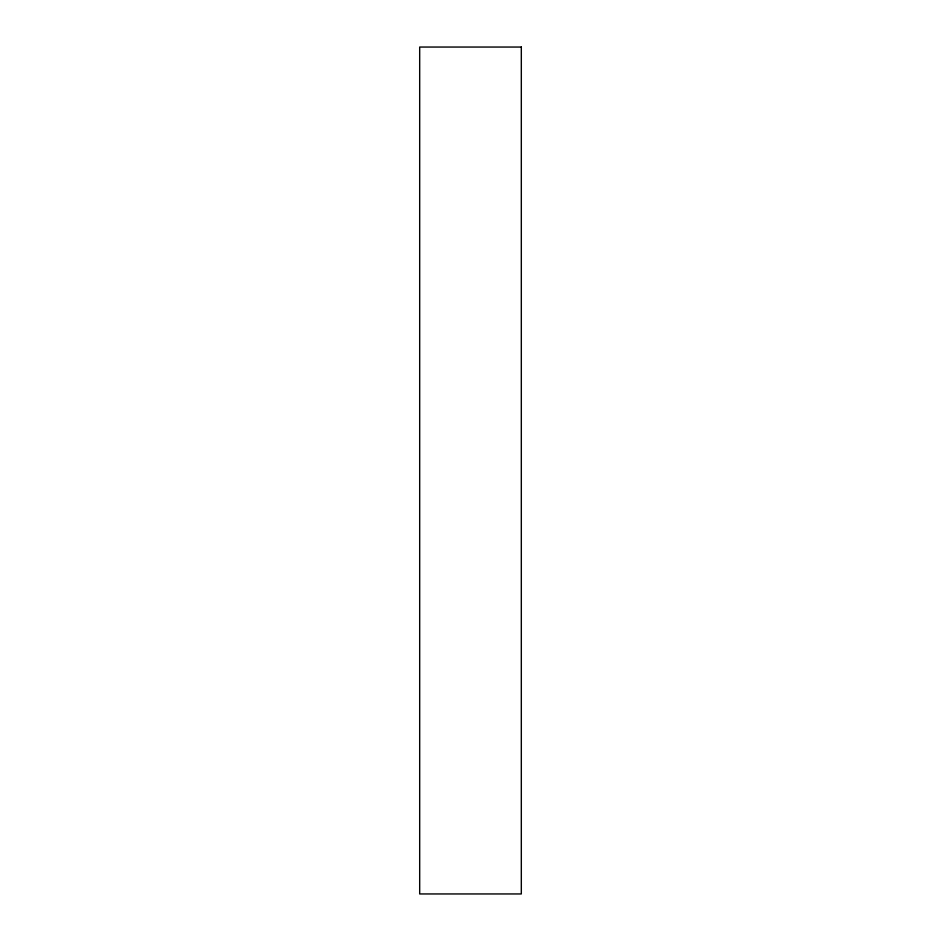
<?xml version="1.0" encoding="UTF-8"?>
<svg xmlns="http://www.w3.org/2000/svg" width="941" height="941" viewBox="0 0 941 941"><rect width="100%" height="100%" fill="white"/><g stroke="black" fill="none" stroke-linecap="round" stroke-linejoin="round"><path stroke-width="1.41" d="M521.314 47.05L419.686 47.05L419.686 893.95L521.314 893.95L521.314 47.05"/></g></svg>
